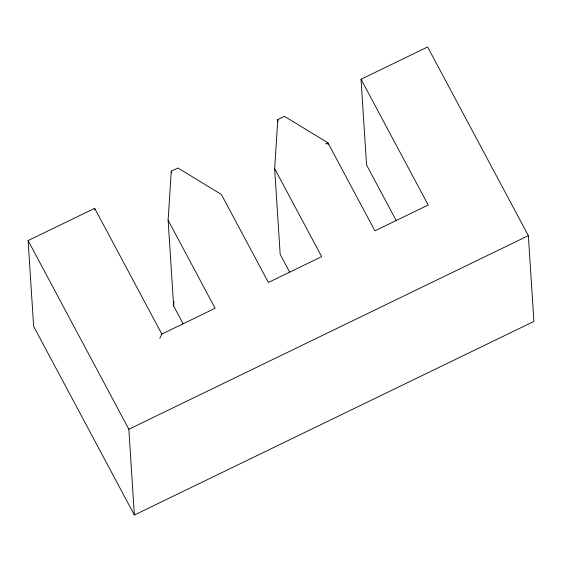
<?xml version="1.0" encoding="UTF-8"?>
<svg xmlns="http://www.w3.org/2000/svg" width="562" height="562" viewBox="0 0 562 562"><rect width="100%" height="100%" fill="white"/><g stroke="black" fill="none" stroke-linecap="round" stroke-linejoin="round"><path stroke-width="0.84" d="M183.128 323.768L173.644 306.002L168.108 220.234L171.262 171.206L177.922 167.982L221.372 194.424L268.39 282.468L321.661 256.658L274.642 168.607L277.804 119.58L284.463 116.355L327.913 142.797L374.924 230.842L428.195 205.032L361.036 79.249L427.626 46.983L528.364 235.654L533.9 321.422L134.374 515.017L33.636 326.346L28.1 240.578L94.69 208.312L161.849 334.095L159.791 338.366M173.644 306.002L173.925 301.625M325.574 143.928L327.913 142.797L328.025 144.546M161.849 334.095L215.12 308.278L168.108 220.234M134.374 515.017L128.839 429.249L528.364 235.654M396.329 220.747L366.572 165.017L361.036 79.249M289.662 272.141L280.178 254.375L274.642 168.607M28.1 240.578L128.839 429.249M277.804 119.58L277.916 121.329M171.262 171.206L171.375 172.956M94.69 208.312L94.802 210.062"/></g></svg>
